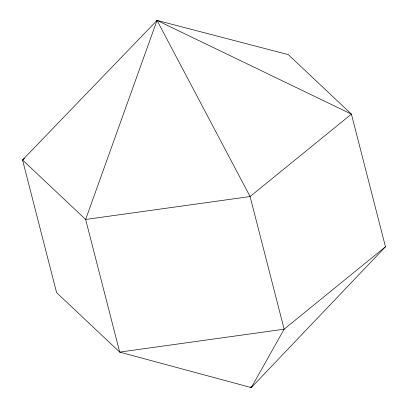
<?xml version="1.0" encoding="UTF-8"?>
<svg xmlns="http://www.w3.org/2000/svg" width="408" height="408" viewBox="0 0 408 408"><rect width="100%" height="100%" fill="white"/><g stroke="black" fill="none" stroke-linecap="round" stroke-linejoin="round"><path stroke-width="0.61" d="M250.155 387.039L251.303 387.6L385.468 246.774L351.41 114.128L288.298 54.636L157.019 20.4L22.532 159.977L56.59 292.618L119.702 352.109L251.303 387.6L251.726 386.401M24.511 158.365L22.532 159.977L85.644 219.468L250.084 196.544L351.41 114.128L157.019 20.4L85.644 219.468L119.702 352.109L284.141 329.185L385.468 246.774M251.303 387.6L284.141 329.185L250.084 196.544L157.019 20.4"/></g></svg>
